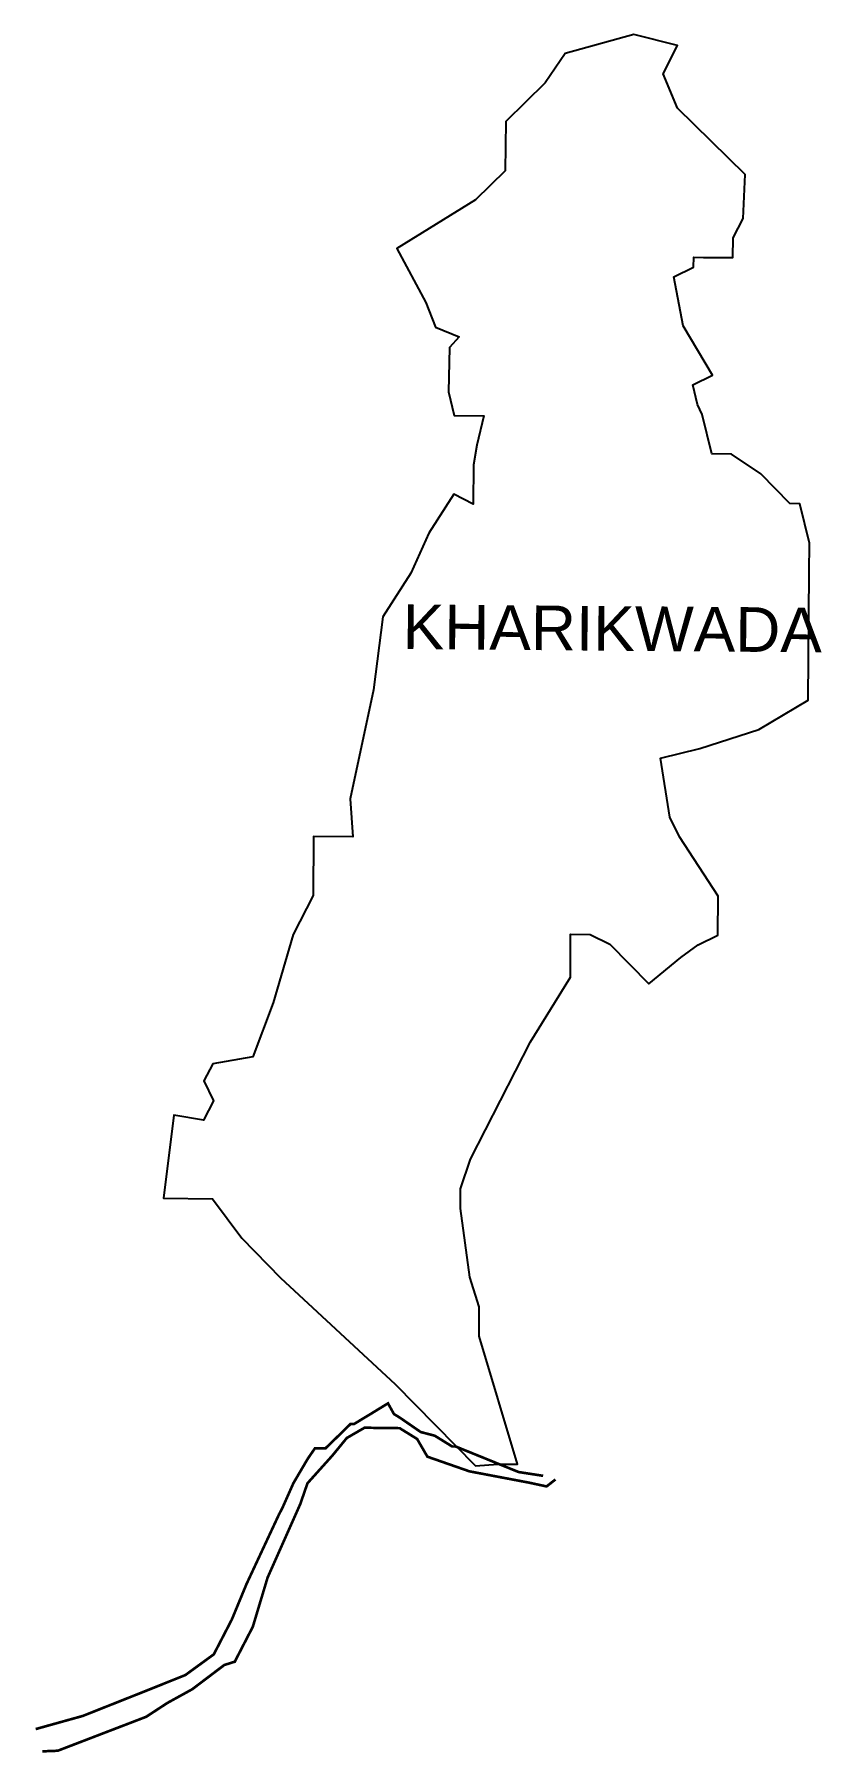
# Model space of a CAD drawing. Header units: metres. Extents: x 281116 to 282014, y 2032572 to 2034531.
import ezdxf

# ---------------------------------------------------------------- set-up
doc = ezdxf.new("R2010")
doc.units = ezdxf.units.M
for name, color, linetype in [('LOW TIDE LINE', 5, 'Continuous'), ('village', 3, 'Continuous'), ('VILLAGE NAME', 250, 'Continuous')]:
    doc.layers.add(name, color=color, linetype=linetype)
doc.styles.get("Standard").update_dxf_attribs({"font": 'calibri.ttf'})

msp = doc.modelspace()

# ---------------------------------------------------------------- linework, layer by layer
at = {"layer": 'LOW TIDE LINE', "lineweight": 18}
for points in [[(281696.5, 2032887.6, 3.01, 3.01, 0), (281668.5, 2032891.9, 3.01, 3.01, 0), (281596.8, 2032921, 3.01, 3.01, 0), (281592.8, 2032921, 3.01, 3.01, 0), (281572.9, 2032933.3, 3.01, 3.01, 0), (281556.9, 2032937.5, 3.01, 3.01, 0), (281533.1, 2032953.9, 3.01, 3.01, 0), (281526.4, 2032958, 3.01, 3.01, 0), (281519.6, 2032970.2, 3.01, 3.01, 0), (281500.3, 2032958.4, 3.01, 3.01, 0), (281480.8, 2032946.6, 3.01, 3.01, 0), (281476.8, 2032946.6, 3.01, 3.01, 0), (281460.6, 2032930.8, 3.01, 3.01, 0), (281448.4, 2032919, 3.01, 3.01, 0), (281436.4, 2032919.1, 3.01, 3.01, 0), (281428.2, 2032907.2, 3.01, 3.01, 0), (281411.8, 2032879.3, 3.01, 3.01, 0), (281399.4, 2032851.4, 3.01, 3.01, 0), (281395.3, 2032843.5, 3.01, 3.01, 0), (281358.1, 2032763.8, 3.01, 3.01, 0), (281341.6, 2032723.9, 3.01, 3.01, 0), (281321, 2032684.1, 3.01, 3.01, 0), (281288.6, 2032660.5, 3.01, 3.01, 0), (281240.2, 2032641.1, 3.01, 3.01, 0), (281171.7, 2032613.9, 3.01, 3.01, 0), (281117.9, 2032598.9, 3.01, 3.01, 0)], [(281125.4, 2032573.5, 3.01, 3.01, 0), (281143.1, 2032574.2, 3.01, 3.01, 0), (281243.9, 2032612.9, 3.01, 3.01, 0), (281268.1, 2032628.7, 3.01, 3.01, 0), (281296.4, 2032644.3, 3.01, 3.01, 0), (281332.9, 2032671.9, 3.01, 3.01, 0), (281344.9, 2032675.7, 3.01, 3.01, 0), (281365.5, 2032715.6, 3.01, 3.01, 0), (281382.3, 2032771.5, 3.01, 3.01, 0), (281419.5, 2032855.2, 3.01, 3.01, 0), (281427.8, 2032879.1, 3.01, 3.01, 0), (281456.3, 2032910.8, 3.01, 3.01, 0), (281472.6, 2032930.7, 3.01, 3.01, 0), (281492.8, 2032942.4, 3.01, 3.01, 0), (281532.9, 2032941.9, 3.01, 3.01, 0), (281552.8, 2032929.6, 3.01, 3.01, 0), (281564.5, 2032909.4, 3.01, 3.01, 0), (281612.4, 2032892.7, 3.01, 3.01, 0), (281680.4, 2032879.8, 3.01, 3.01, 0), (281700.4, 2032875.5, 3.01, 3.01, 0), (281710.5, 2032883.4, 3.01, 3.01, 0)]]:
    msp.add_lwpolyline(points, format="xyseb", dxfattribs=at)
at = {"layer": 'village', "color": 3}
msp.add_lwpolyline([(281877.9, 2034097.4), (281872.4, 2034108.6), (281867, 2034131.1), (281889.5, 2034142.1), (281856.3, 2034198.3), (281845.5, 2034254.4), (281868, 2034265.4), (281868.1, 2034276.6), (281879.3, 2034276.5), (281912.9, 2034276.3), (281913.1, 2034298.7), (281924.4, 2034321), (281927, 2034371.1), (281849.6, 2034446.4), (281833.2, 2034485.7), (281849.7, 2034518.1), (281800, 2034530.7), (281721.5, 2034509), (281698.8, 2034475.6), (281653.8, 2034431.2), (281653.3, 2034375.2), (281619.5, 2034342), (281529.6, 2034286.7), (281562.6, 2034225), (281573.6, 2034196.9), (281600.6, 2034186), (281589.8, 2034173.6), (281588.7, 2034123.3), (281595.2, 2034096.1), (281628.7, 2034095.8), (281621, 2034062.5), (281617.1, 2034040), (281616.7, 2033995.2), (281594.5, 2034006.6), (281566.1, 2033962.1), (281545.6, 2033916.6), (281513.9, 2033866.9), (281503.2, 2033783.6), (281476.4, 2033659.3), (281479.5, 2033616), (281434.7, 2033616.4), (281434.2, 2033549.2), (281411.5, 2033504.7), (281388.5, 2033426.6), (281365.6, 2033365.2), (281319.9, 2033357.4), (281309.5, 2033337.7), (281320.5, 2033315.2), (281309.1, 2033293), (281275.6, 2033298.8), (281263.7, 2033203.9), (281319.6, 2033203.4), (281352.8, 2033158.4), (281397.2, 2033113.3), (281527.7, 2032991.9), (281619.2, 2032899), (281644.8, 2032901), (281667.2, 2032900.8), (281623.5, 2033046.7), (281623.7, 2033080.3), (281612.8, 2033114), (281602.2, 2033192.4), (281602.4, 2033214.8), (281613.8, 2033248.4), (281682.1, 2033382.2), (281727.8, 2033456), (281727.8, 2033505), (281750.2, 2033504.8), (281772.5, 2033493.5), (281816.9, 2033448.4), (281853.4, 2033478.6), (281873.3, 2033492.7), (281895.8, 2033503.7), (281896.1, 2033548.5), (281874, 2033582.3), (281851.8, 2033616.1), (281840.8, 2033638.5), (281830.1, 2033705.8), (281875, 2033716.6), (281942.3, 2033738.5), (281998.6, 2033771.7), (281999.7, 2033917.3), (282000, 2033950.9), (281989.1, 2033995.7), (281977.9, 2033995.8), (281944.6, 2034029.7), (281911.2, 2034052.3), (281888.8, 2034052.5)], close=True, dxfattribs=at)

# ---------------------------------------------------------------- texts
at = {"layer": 'VILLAGE NAME', "insert": (281536.6, 2033880.9), "char_height": 50.893, "attachment_point": 1, "rotation": 359.5442}
msp.add_mtext_dynamic_manual_height_columns('{\\fArial|b0|i0|c0|p34;KHARIKWADA}', width=87.355, gutter_width=254.5, heights=[0], dxfattribs=at)

doc.saveas('drawing.dxf')
